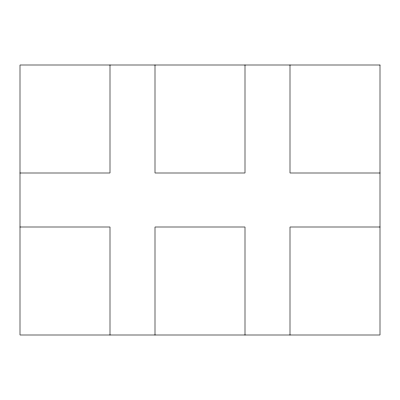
<?xml version="1.0" encoding="UTF-8"?>
<svg xmlns="http://www.w3.org/2000/svg" width="400" height="400" viewBox="0 0 400 400"><rect width="100%" height="100%" fill="white"/><g stroke="black" fill="none" stroke-linecap="round" stroke-linejoin="round"><path stroke-width="0.6" d="M20 173L110 173L110 65M380 173L290 173L290 65M20 227L110 227L110 335M380 227L290 227L290 335M245 65L245 173L155 173L155 65M245 335L245 227L155 227L155 335M380 65L20 65L20 335L380 335L380 65"/></g></svg>
